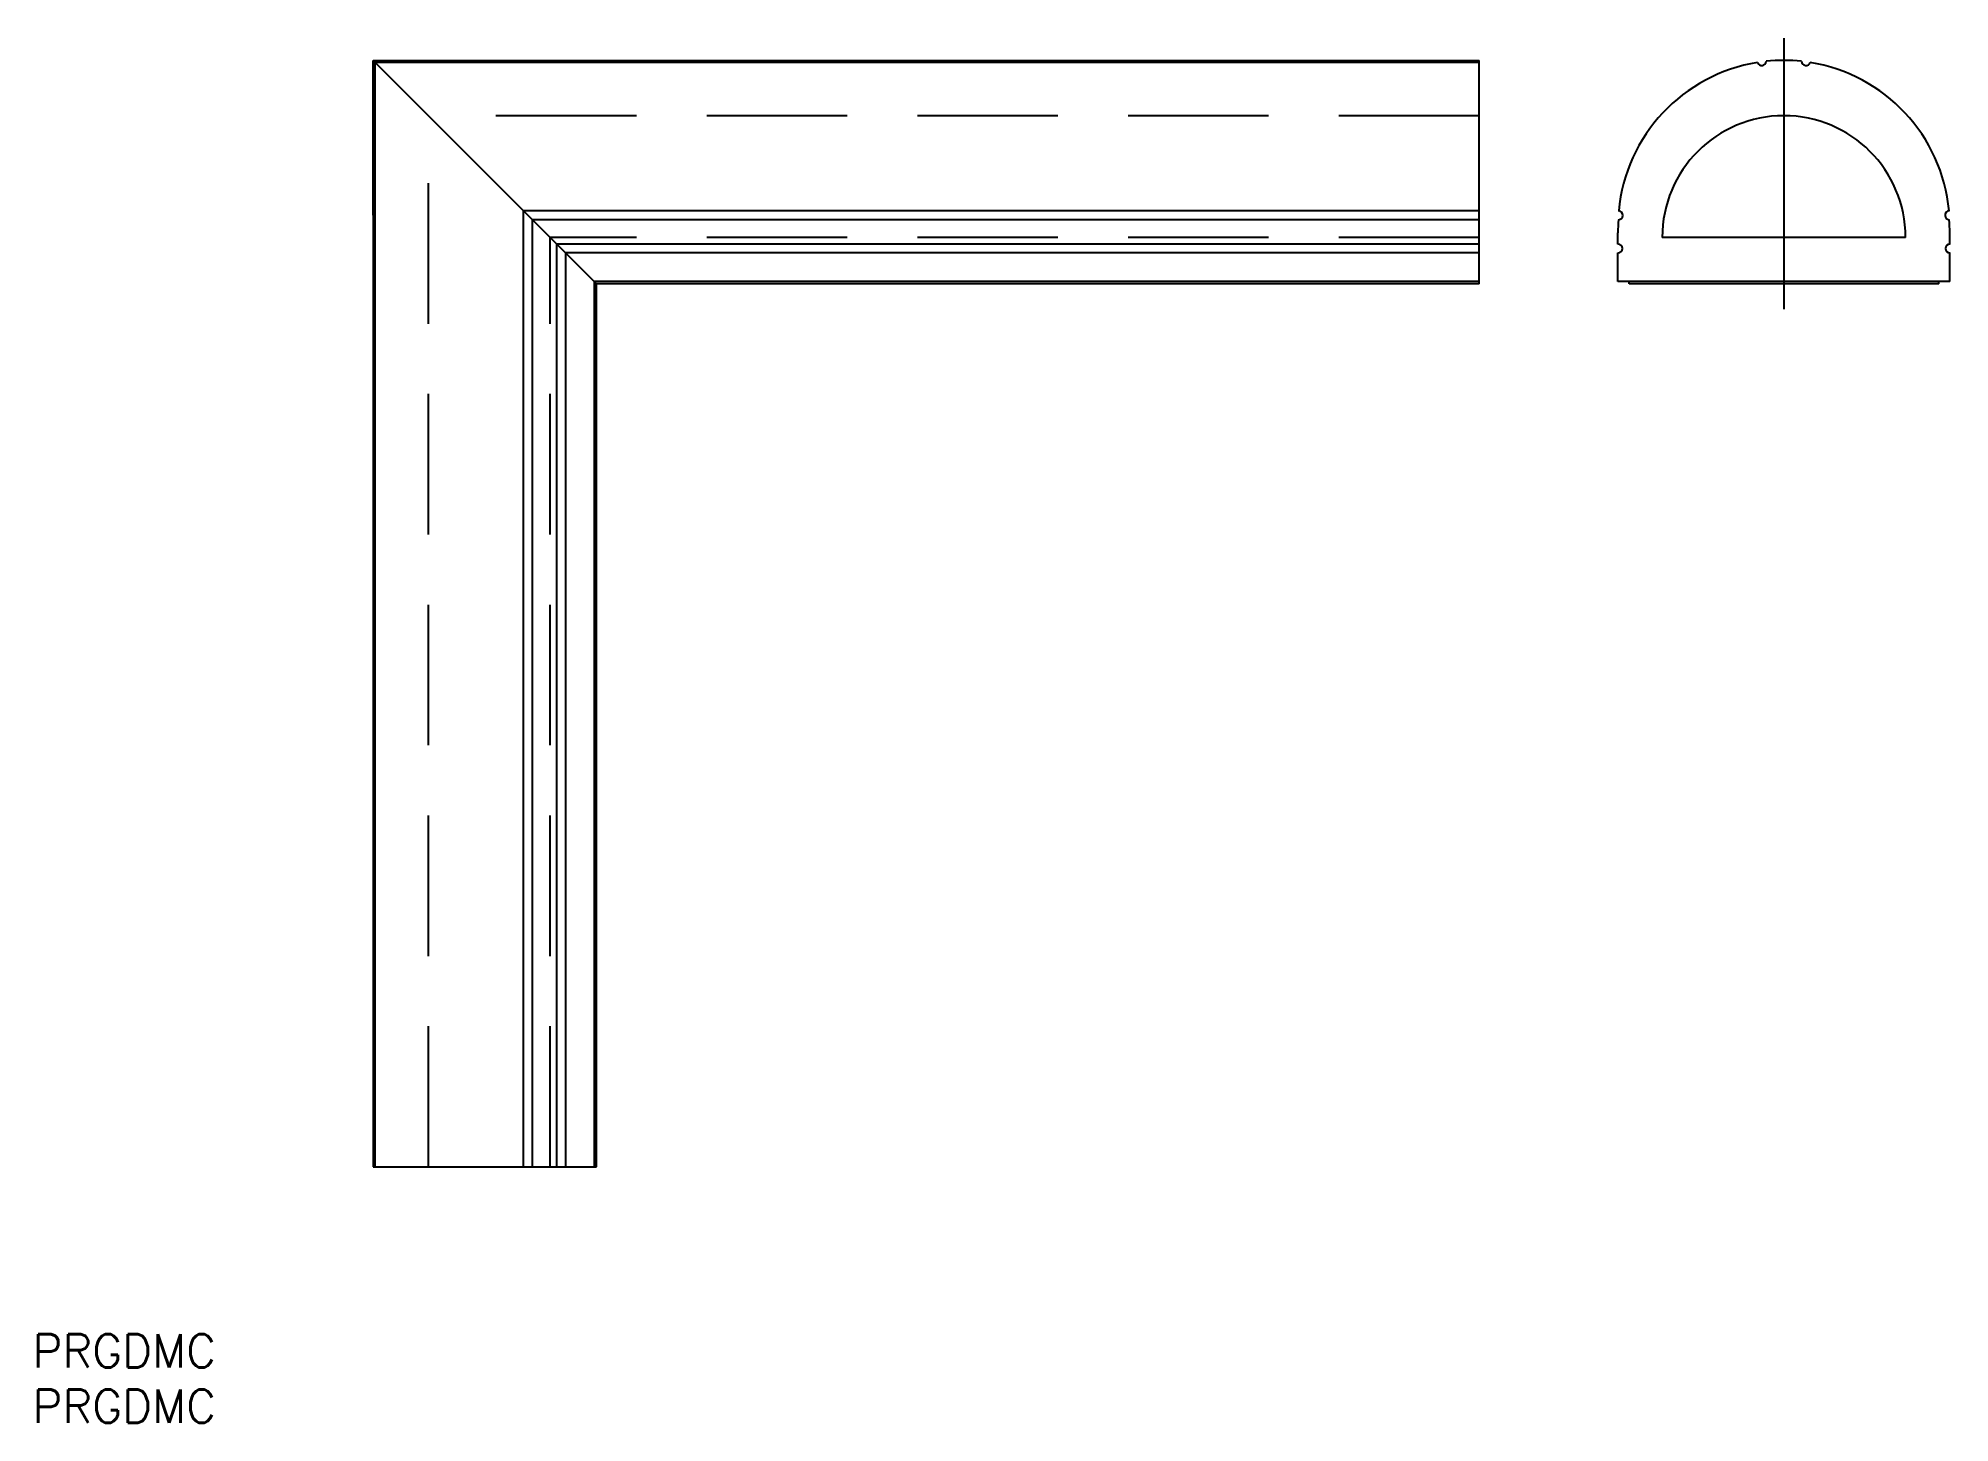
# Model space of a CAD drawing. Extents: x -30 to 143, y -123 to 2.
import ezdxf

# ---------------------------------------------------------------- set-up
doc = ezdxf.new("R2010")
doc.units = 0
doc.linetypes.add('CENTER', pattern=[50.8, 31.75, -6.35, 6.35, -6.35])
doc.linetypes.add('DASHED', pattern=[19.05, 12.7, -6.35])
doc.layers.get('0').update_dxf_attribs({"linetype": 'CONTINUOUS'})
doc.layers.add('CENTER', color=1, linetype='CENTER')
doc.styles.get("Standard").update_dxf_attribs({"font": 'txt.shx', "height": 3, "bigfont": 'bigfont.shx'})

# ---------------------------------------------------------------- blocks, each defined once
blk = doc.blocks.new('*U2')
at = {"color": 7, "linetype": 'CONTINUOUS'}
blk.add_text('PRGDMC', height=3, dxfattribs=at).set_placement((-30.8, -118.13))
blk = doc.blocks.new('*U3')
at = {"color": 7, "linetype": 'CONTINUOUS'}
blk.add_text('PRGDMC', height=3, dxfattribs=at).set_placement((-30.8, -123.13))

msp = doc.modelspace()

# ---------------------------------------------------------------- linework, layer by layer
at = {"color": 7, "linetype": 'CONTINUOUS'}
for p, q in [((0, 0), (100, 0)), ((0, -14), (0, 0)), ((0, 0), (20.2, -20.2)), ((0, 0), (0, -100)), ((100, -20.2), (100, 0)), ((127.54, 0), (127.54, -16)), ((0.08, -0.08), (100, -0.08)), ((0.08, -0.08), (0.08, -100)), ((100, -0.19), (0.19, -0.19)), ((0.19, -100), (0.19, -0.19)), ((100, -13.6), (13.6, -13.6)), ((13.6, -100), (13.6, -13.6)), ((100, -14.4), (14.4, -14.4)), ((14.4, -100), (14.4, -14.4)), ((100, -16.6), (16.6, -16.6)), ((16.6, -100), (16.6, -16.6)), ((112.54, -16.6), (112.54, -15.58)), ((138.54, -16), (116.54, -16)), ((142.54, -16.6), (142.54, -15.58)), ((100, -17.4), (17.4, -17.4)), ((17.4, -100), (17.4, -17.4)), ((112.54, -20), (112.54, -17.4)), ((142.54, -20), (142.54, -17.4)), ((100, -20), (20, -20)), ((20, -100), (20, -20)), ((20.2, -100), (20.2, -20.2)), ((100, -20.2), (20.2, -20.2)), ((142.54, -20), (112.54, -20)), ((113.54, -20.2), (113.54, -20)), ((141.54, -20.2), (113.54, -20.2)), ((141.54, -20.2), (141.54, -20)), ((141.54, -20.2), (141.54, -20)), ((0, -100), (20.2, -100))]:
    msp.add_line(p, q, dxfattribs=at)
at = {"color": 3, "linetype": 'DASHED'}
for p, q in [((100, -5), (5, -5)), ((5, -100), (5, -5)), ((100, -16), (16, -16)), ((16, -100), (16, -16))]:
    msp.add_line(p, q, dxfattribs=at)
at = {"color": 7, "linetype": 'CONTINUOUS'}
for centre, radius, start, end in [((127.54, -15), 15, 83.8744, 96.1256), ((127.54, -15), 15, 99.1271, 174.6495), ((125.54, -0.06), 0.4, 198.4787, 356.7741), ((129.54, -0.06), 0.4, 183.2259, 341.5213), ((127.54, -15), 15, 5.3505, 80.8729), ((127.54, -16), 11, 0, 180), ((112.57, -14), 0.4, 271.915, 85.4135), ((142.51, -14), 0.4, 94.5865, 268.085), ((127.54, -15.58), 15, 175.4919, 180), ((127.54, -15.58), 15, 0, 4.5081), ((112.54, -17), 0.4, 270, 90), ((142.54, -17), 0.4, 90, 270)]:
    msp.add_arc(centre, radius, start, end, dxfattribs=at)
at = {"layer": 'CENTER', "color": 1, "linetype": 'CENTER'}
msp.add_line((127.54, 2), (127.54, -22.5), dxfattribs=at)

# ---------------------------------------------------------------- block references
at = {"color": 7, "linetype": 'CONTINUOUS'}
for name in ['*U2', '*U3']:
    msp.add_blockref(name, (0, 0), dxfattribs=at)

doc.saveas('drawing.dxf')
